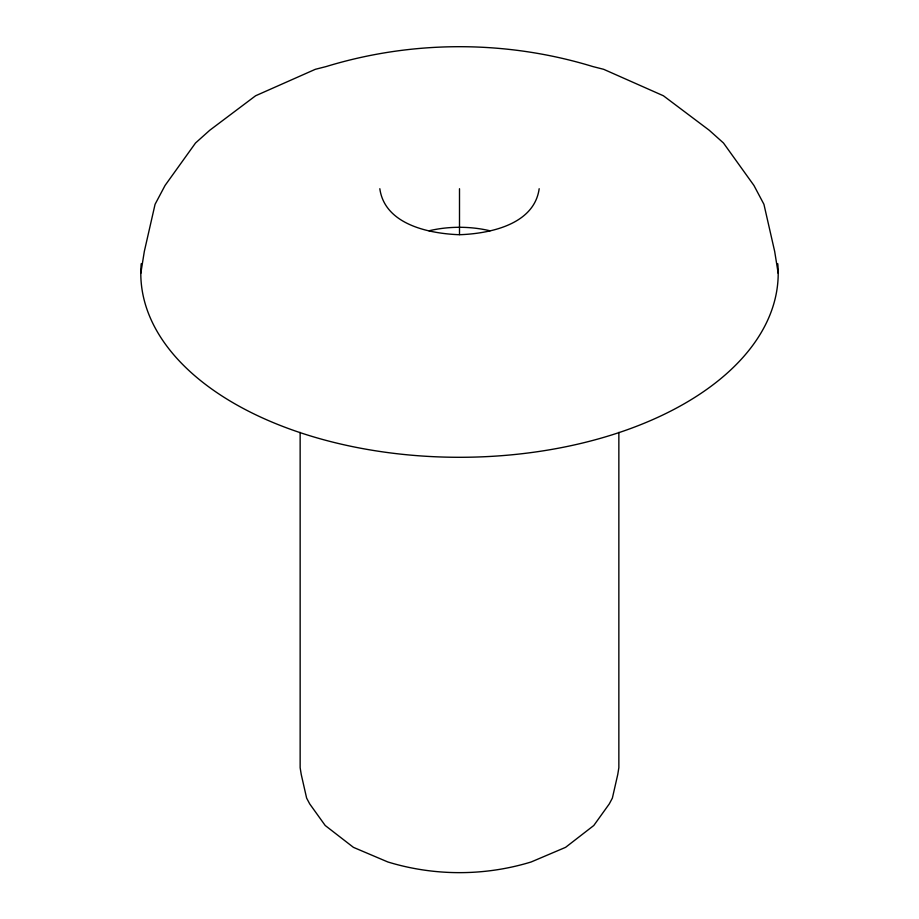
<?xml version="1.0" encoding="UTF-8"?>
<svg xmlns="http://www.w3.org/2000/svg" width="919" height="919" viewBox="0 0 919 919"><rect width="100%" height="100%" fill="white"/><g stroke="black" fill="none" stroke-linecap="round" stroke-linejoin="round"><path stroke-width="1.38" d="M140.802 273.288L144.329 251.404L155.07 204.305L165.064 185.454L195.517 143.008L209.773 130.245L255.597 95.771L315.32 69.316L326.038 66.593C412.62 40.068 506.38 40.068 592.962 66.593L603.68 69.316L663.403 95.771L709.227 130.245L723.483 143.008L753.936 185.454L763.93 204.305L774.671 251.404L778.198 273.288M539.177 188.717C534.169 224.707 489.609 233.633 459.5 234.724C429.391 233.633 384.831 224.707 379.823 188.717M618.855 432.367L618.855 767.71L617.763 774.453L612.376 798.094L609.297 803.895L593.8 825.492L565.576 847.352L531.205 861.953C484.692 876.209 434.308 876.209 387.795 861.953L353.424 847.352L325.2 825.492L309.703 803.895L306.624 798.094L301.237 774.453L300.145 767.71L300.145 432.367M459.5 188.717L459.5 234.586M429.012 230.795A79.677 45.996 0 0 1 489.988 230.795M777.773 263.719A318.698 184.007 0 0 1 459.5 457.294A318.698 184.007 0 0 1 141.227 263.719"/></g></svg>
